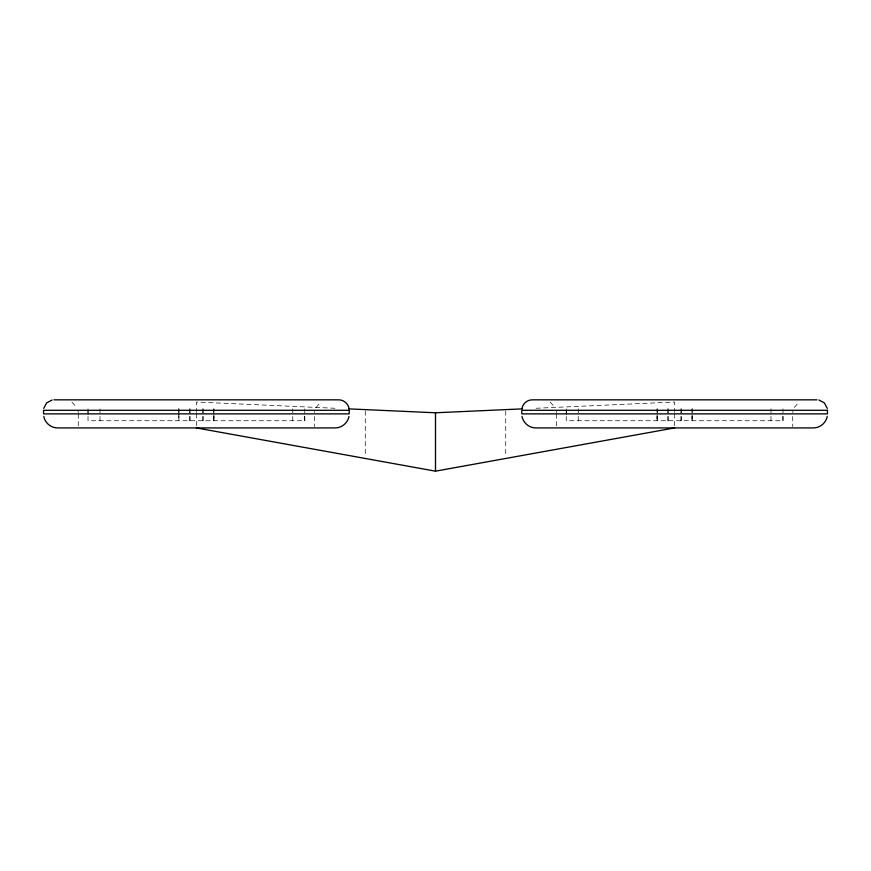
<?xml version="1.0" encoding="UTF-8"?>
<svg xmlns="http://www.w3.org/2000/svg" width="871" height="871" viewBox="0 0 871 871"><rect width="100%" height="100%" fill="white"/><g stroke="black" fill="none" stroke-linecap="round" stroke-linejoin="round"><path stroke-width="0.65" stroke-dasharray="4.36 3.27" d="M88.025 414.77L88.025 411.188M178.871 414.77L178.871 411.188M88.025 408.804L88.025 420.737L304.73 420.737L304.741 414.77M566.259 414.77L566.259 411.188M657.104 414.77L657.104 420.737L657.137 415.968M692.129 414.77L692.129 420.737L692.097 415.968M566.259 408.804L566.259 420.737L782.964 420.737L782.975 414.77M178.903 415.968L178.871 420.737L178.903 408.804M213.874 412.386L213.896 408.804M692.107 412.386L692.129 408.804M314.54 412.614L314.714 411.319M792.773 412.614L792.948 411.319M316.053 407.432L320.844 402.13M794.287 407.432L799.077 402.13M536.035 408.259L674.622 402.021L674.622 412.386M334.965 408.259L196.378 402.021L196.378 412.386M550.156 402.13L554.947 407.432M71.923 402.13L76.713 407.432M556.286 411.319L556.46 412.614M78.052 411.319L78.227 412.614M657.104 408.804L657.126 412.386M213.863 415.968L213.896 420.737L213.896 411.188M178.871 408.804L178.893 412.386M792.719 416.436L792.719 426.638M782.975 408.804L782.975 420.737M770.987 408.804L770.987 420.737M692.097 408.804L692.097 420.737M681.503 408.804L681.503 420.737M680.872 408.804L680.872 420.737M674.622 413.671L674.622 426.627M668.362 408.804L668.362 420.737M667.73 408.804L667.73 420.737M657.148 408.804L657.148 420.737M578.246 408.804L578.246 420.737M556.515 413.877L556.515 426.638M505.713 410.981L505.713 455.751M365.287 410.981L365.287 455.751M314.485 416.436L314.485 426.638M304.741 408.804L304.741 420.737M292.754 408.804L292.754 420.737M213.852 408.804L213.852 420.737M203.27 408.804L203.27 420.737M202.638 408.804L202.638 420.737M196.378 413.671L196.378 426.627M190.128 408.804L190.128 420.737M189.497 408.804L189.497 420.737M100.013 408.804L100.013 420.737M78.281 413.877L78.281 426.638"/><path stroke-width="1.31" d="M43.724 408.39L46.609 402.903L52.108 400.007M348.977 416.425C347.823 422.914 341.759 427.966 335.172 427.922L57.595 427.922C51.008 427.966 44.944 422.914 43.79 416.425M521.958 408.39C522.818 403.567 527.336 399.8 532.246 399.833L816.998 399.833M827.21 416.425C826.056 422.914 819.992 427.966 813.405 427.922L535.828 427.922C529.241 427.966 523.177 422.914 522.023 416.425M196.378 427.922L435.5 471.167L674.622 427.922M348.552 408.869L435.5 412.778L522.448 408.869M54.002 399.833L338.754 399.833C343.664 399.8 348.182 403.567 349.042 408.39M818.892 400.007L824.391 402.903L827.276 408.39M435.5 412.778L435.5 471.167M349.217 410.295L43.55 410.295L43.572 413.877L349.217 413.877L349.217 410.295M827.45 410.295L521.783 410.295L521.805 413.877L827.45 413.877L827.45 410.295"/></g></svg>
